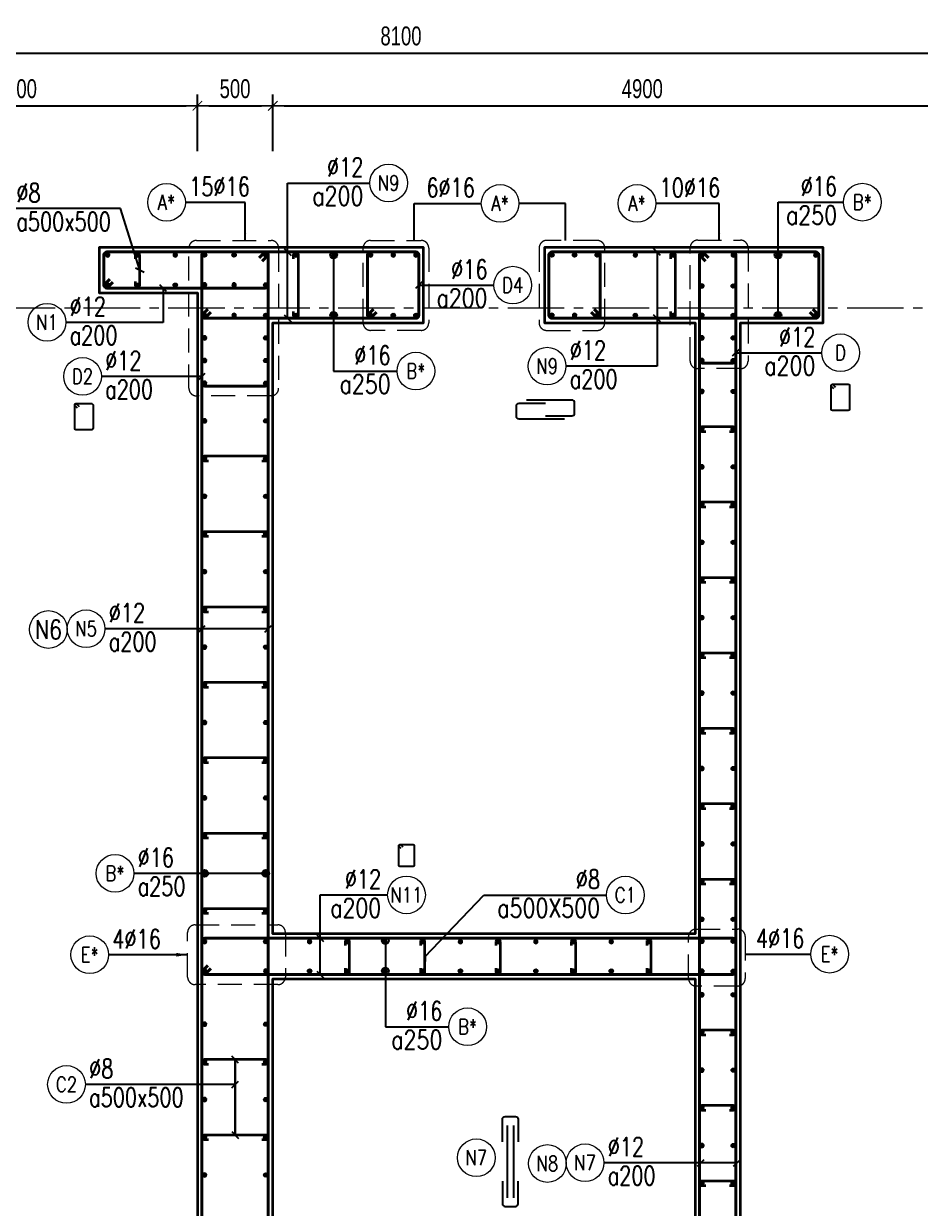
# Model space of a CAD drawing. Header units: millimetres. Extents: x 931337 to 1117500, y 19732 to 157199.
# Drawn here: x 1083611 to 1089556, y 143204 to 151058 of the extents above; entities that cross this region are included whole.
import ezdxf
from ezdxf.enums import TextEntityAlignment as Align

# ---------------------------------------------------------------- set-up
doc = ezdxf.new("R2010")
doc.units = ezdxf.units.MM
doc.header["$MEASUREMENT"] = 0
for name, pattern in [('HIDDEN', [9.525, 6.35, -3.175]), ('HIDDEN2', [4.7625, 3.175, -1.5875]), ('OF_Grid_1$0$CENTER2', [1.125, 0.75, -0.125, 0.125, -0.125])]:
    doc.linetypes.add(name, pattern=pattern)
doc.layers.get('0').update_dxf_attribs({"lineweight": 20})
doc.layers.get('Defpoints').update_dxf_attribs({"color": 151, "lineweight": 9})
for name, color, linetype in [('Hidden', 9, 'HIDDEN'), ('Leader', 6, 'Continuous'), ('Ligature', 1, 'Continuous')]:
    doc.layers.add(name, color=color, linetype=linetype)
for name, color, linetype, lineweight in [('KC-LEADER', 153, 'Continuous', 18), ('KC-THEP', 6, 'Continuous', 40), ('NDC_S_DIM', 1, 'Continuous', 15), ('NDC_S_HIDDEN', 8, 'HIDDEN2', 13), ('NDC_S_LEADER', 1, 'Continuous', 15), ('NDC_S_REBAR', 4, 'Continuous', 35), ('NDC_S_STIRRUP', 4, 'Continuous', 40), ('NDC_S_VN TEXT', 7, 'Continuous', 20), ('NDC_S_WALL', 6, 'Continuous', 35), ('OF_Grid_1$0$NDC_S_AXIS', 5, 'OF_Grid_1$0$CENTER2', 13)]:
    doc.layers.add(name, color=color, linetype=linetype, lineweight=lineweight)
doc.styles.add('NDC_DIM', font='', dxfattribs={"width": 0.75})
doc.styles.add('NDC_EN TXT', font='romans.shx', dxfattribs={"width": 0.8})
doc.styles.get('NDC_DIM').set_extended_font_data('Dotum')
doc.dimstyles.new('NDC_dim_25', dxfattribs={"dimscale": 25, "dimtxt": 2.5, "dimasz": 1.5, "dimexe": 1.5, "dimexo": 2.5, "dimgap": 1, "dimtad": 1, "dimdec": 0, "dimzin": 0, "dimdsep": 46, "dimtxsty": 'NDC_DIM', "dimblk": 'DIMMARK', "dimcen": 0.09, "dimdle": 1.2, "dimclrd": 1, "dimclre": 1, "dimclrt": 3, "dimadec": 0, "dimazin": 0, "dimtfac": 1, "dimtdec": 0, "dimtix": 1, "dimtofl": 0, "dimtmove": 0, "dimatfit": 3, "dimfxl": 6, "dimfxlon": 1, "dimtolj": 1, "dimtzin": 0, "dimarcsym": 0})
doc.dimstyles.new('NDC_dim_30', dxfattribs={"dimscale": 30, "dimtxt": 2.5, "dimasz": 1.5, "dimexe": 1.5, "dimexo": 2.5, "dimgap": 1, "dimtad": 1, "dimdec": 0, "dimzin": 0, "dimdsep": 46, "dimtxsty": 'NDC_DIM', "dimblk": 'DIMMARK', "dimcen": 0.09, "dimdle": 1.2, "dimclrd": 1, "dimclre": 1, "dimclrt": 3, "dimadec": 0, "dimazin": 0, "dimtfac": 1, "dimtdec": 0, "dimtix": 1, "dimtofl": 0, "dimtmove": 0, "dimatfit": 3, "dimfxl": 6, "dimfxlon": 1, "dimtolj": 1, "dimtzin": 0, "dimarcsym": 0})
doc.dimstyles.new('NDC_dim_50', dxfattribs={"dimscale": 50, "dimtxt": 2.5, "dimasz": 1.5, "dimexe": 1.5, "dimexo": 2.5, "dimgap": 1, "dimtad": 1, "dimdec": 0, "dimzin": 0, "dimdsep": 46, "dimtxsty": 'NDC_DIM', "dimblk": 'DIMMARK', "dimcen": 0.09, "dimdle": 1.2, "dimclrd": 1, "dimclre": 1, "dimclrt": 3, "dimadec": 0, "dimazin": 0, "dimtfac": 1, "dimtdec": 0, "dimtix": 1, "dimtofl": 0, "dimtmove": 0, "dimatfit": 3, "dimfxl": 6, "dimfxlon": 1, "dimtolj": 1, "dimtzin": 0, "dimarcsym": 0})

# ---------------------------------------------------------------- blocks, each defined once
blk = doc.blocks.new('THEP')
at = {"layer": 'KC-LEADER', "color": 6}
blk.add_circle((0, 0), 14, dxfattribs=at)
at = {"layer": 'KC-THEP'}
for p, q in [((-14, 0), (14, 0)), ((9.9, 9.9), (-9.9, -9.9)), ((-9.9, 9.9), (9.9, -9.9)), ((0, 14), (0, -14))]:
    blk.add_line(p, q, dxfattribs=at)
blk = doc.blocks.new('DIMMARK')
at = {"layer": 'NDC_S_DIM', "color": 1}
blk.add_line((-1.5, 0), (1, 0), dxfattribs=at)
at = {"layer": 'NDC_S_DIM', "color": 2, "const_width": 0.1}
blk.add_lwpolyline([(-0.42, -0.42), (0.42, 0.42)], dxfattribs=at)
blk = doc.blocks.new('*U13')
blk.add_circle((-2.5, 0), 2.5)
at = {"layer": 'NDC_S_VN TEXT', "color": 3, "style": 'NDC_EN TXT', "width": 0.75}
blk.add_attdef('DK1', (0.5, 0.85), '', height=2.5, dxfattribs=at)
at = {"layer": 'NDC_S_VN TEXT', "color": 7, "style": 'NDC_EN TXT', "width": 0.8}
blk.add_attdef('SH2', text='', height=2, dxfattribs=at).set_placement((-2.5, 0), align=Align.MIDDLE)
blk = doc.blocks.new('*D1042')
at = {"layer": 'Defpoints', "color": 0, "transparency": 16777216}
for p in [(1084762.7, 150513.6), (1082362.7, 149093.6), (1084762.7, 149093.6)]:
    blk.add_point(p, dxfattribs=at)
at = {"layer": 'NDC_S_DIM', "color": 1, "lineweight": -2, "transparency": 16777216}
for p, q in [((1082362.7, 150213.6), (1082362.7, 150588.6)), ((1084762.7, 150213.6), (1084762.7, 150588.6)), ((1082437.7, 150513.6), (1084687.7, 150513.6))]:
    blk.add_line(p, q, dxfattribs=at)
at = {"layer": 'NDC_S_DIM', "color": 1, "lineweight": -2, "transparency": 16777216, "xscale": 75, "yscale": 75, "zscale": 75, "rotation": 180}
blk.add_blockref('DIMMARK', (1082362.7, 150513.6), dxfattribs=at)
at = {"layer": 'NDC_S_DIM', "color": 1, "lineweight": -2, "transparency": 16777216, "xscale": 75, "yscale": 75, "zscale": 75}
blk.add_blockref('DIMMARK', (1084762.7, 150513.6), dxfattribs=at)
at = {"layer": 'NDC_S_DIM', "color": 3, "transparency": 16777216, "insert": (1083562.7, 150626.2), "char_height": 125, "attachment_point": 5, "style": 'NDC_DIM'}
blk.add_mtext('\\A1;2400', dxfattribs=at)
blk = doc.blocks.new('*D1043')
at = {"layer": 'Defpoints', "color": 0, "transparency": 16777216}
for p in [(1085262.7, 150513.6), (1084762.7, 149093.6), (1085262.7, 148893.6)]:
    blk.add_point(p, dxfattribs=at)
at = {"layer": 'NDC_S_DIM', "color": 1, "lineweight": -2, "transparency": 16777216}
for p, q in [((1084762.7, 150213.6), (1084762.7, 150588.6)), ((1085262.7, 150213.6), (1085262.7, 150588.6)), ((1084837.7, 150513.6), (1085187.7, 150513.6))]:
    blk.add_line(p, q, dxfattribs=at)
at = {"layer": 'NDC_S_DIM', "color": 1, "lineweight": -2, "transparency": 16777216, "xscale": 75, "yscale": 75, "zscale": 75, "rotation": 180}
blk.add_blockref('DIMMARK', (1084762.7, 150513.6), dxfattribs=at)
at = {"layer": 'NDC_S_DIM', "color": 1, "lineweight": -2, "transparency": 16777216, "xscale": 75, "yscale": 75, "zscale": 75}
blk.add_blockref('DIMMARK', (1085262.7, 150513.6), dxfattribs=at)
at = {"layer": 'NDC_S_DIM', "color": 3, "transparency": 16777216, "insert": (1085012.7, 150626.2), "char_height": 125, "attachment_point": 5, "style": 'NDC_DIM'}
blk.add_mtext('\\A1;500', dxfattribs=at)
blk = doc.blocks.new('*U12')
blk.add_circle((-2.5, 0), 2.5)
at = {"layer": 'NDC_S_VN TEXT', "color": 3, "style": 'NDC_EN TXT', "width": 0.75}
for tag, p in [('DK1', (0.5, 0.85)), ('KC1', (0.5, -2.97))]:
    blk.add_attdef(tag, p, '', height=2.5, dxfattribs=at)
at = {"layer": 'NDC_S_VN TEXT', "color": 7, "style": 'NDC_EN TXT', "width": 0.8}
blk.add_attdef('SH2', text='', height=2, dxfattribs=at).set_placement((-2.5, 0), align=Align.MIDDLE)
blk = doc.blocks.new('*U10')
blk.add_circle((2.5, 0), 2.5)
at = {"layer": 'NDC_S_VN TEXT', "color": 3, "style": 'NDC_EN TXT'}
for tag, width, p in [('DK2', 0.75, (-0.85, 0.85)), ('KC2', 0.8, (-0.85, -2.97))]:
    blk.add_attdef(tag, text='', height=2.5, dxfattribs=dict(at, width=width)).set_placement(p, align=Align.RIGHT)
at = {"layer": 'NDC_S_VN TEXT', "color": 7, "style": 'NDC_EN TXT', "width": 0.8}
blk.add_attdef('SH3', text='', height=2, dxfattribs=at).set_placement((2.5, 0), align=Align.MIDDLE)
blk = doc.blocks.new('*U11')
blk.add_circle((-2.5, 0), 2.5)
at = {"layer": 'NDC_S_VN TEXT', "color": 3, "style": 'NDC_EN TXT', "width": 0.75}
for tag, p in [('DK1', (0.5, 0.85)), ('KC1', (0.5, -2.97))]:
    blk.add_attdef(tag, p, '', height=2.5, dxfattribs=at)
at = {"layer": 'NDC_S_VN TEXT', "color": 7, "style": 'NDC_EN TXT', "width": 0.8}
blk.add_attdef('SH2', text='', height=2, dxfattribs=at).set_placement((-2.5, 0), align=Align.MIDDLE)
blk = doc.blocks.new('A$C7BC65A55')
at = {"layer": 'Ligature'}
for p, q in [((-15.2, 372, 0), (-15.2, 38.5, 0)), ((15.2, 372, 0), (15.2, 38.5, 0))]:
    blk.add_line(p, q, dxfattribs=at)
for points in [[(-36.2, 296.5), (-36.2, 400.9, -0.414214), (-24, 413.1), (24, 413.1, -0.414214), (36.2, 400.9), (36.2, 296.5)], [(-36.2, 116.5), (-36.2, 12.2, 0.414214), (-24, 0), (24, 0, 0.414214), (36.2, 12.2), (36.2, 116.5)]]:
    blk.add_lwpolyline(points, format="xyb", dxfattribs=at)
blk = doc.blocks.new('*U9')
blk.add_circle((2.5, 0), 2.5)
at = {"layer": 'NDC_S_VN TEXT', "color": 3, "style": 'NDC_EN TXT', "width": 0.75}
blk.add_attdef('DK2', text='', height=2.5, dxfattribs=at).set_placement((-0.85, 0.85), align=Align.RIGHT)
at = {"layer": 'NDC_S_VN TEXT', "color": 7, "style": 'NDC_EN TXT', "width": 0.8}
blk.add_attdef('SH3', text='', height=2, dxfattribs=at).set_placement((2.5, 0), align=Align.MIDDLE)
blk = doc.blocks.new('*U982')
at = {"layer": 'KC-THEP', "xscale": -1, "rotation": 170.331435563619}
blk.add_blockref('THEP', (0, 0), dxfattribs=at)
blk = doc.blocks.new('*U981')
at = {"layer": 'NDC_S_HIDDEN', "color": 0, "linetype": 'ByBlock', "lineweight": -2, "transparency": 16777216}
for p in [(0, 0), (250, 0), (500, 0), (750, 0), (1000, 0), (1250, 0), (1500, 0), (1750, 0), (2000, 0), (2250, 0)]:
    blk.add_blockref('*U982', p, dxfattribs=at)
blk = doc.blocks.new('*U984')
at = {"layer": 'KC-THEP', "xscale": -1, "rotation": 170.331435563619}
blk.add_blockref('THEP', (0, 0), dxfattribs=at)
blk = doc.blocks.new('*U983')
at = {"layer": 'NDC_S_HIDDEN', "color": 0, "linetype": 'ByBlock', "lineweight": -2, "transparency": 16777216}
for p in [(0, 0), (250, 0), (500, 0), (750, 0), (1000, 0), (1250, 0), (1500, 0), (1750, 0), (2000, 0), (2250, 0)]:
    blk.add_blockref('*U984', p, dxfattribs=at)
blk = doc.blocks.new('*U987')
at = {"layer": 'NDC_S_REBAR'}
blk.add_lwpolyline([(-15, -75), (-15, -100, 1), (15, -100), (15, 100, 1), (-15, 100), (-15, 75)], format="xyb", dxfattribs=at)
blk = doc.blocks.new('*U985')
at = {"layer": 'NDC_S_HIDDEN', "color": 0, "linetype": 'ByBlock', "lineweight": -2, "transparency": 16777216}
for p in [(0, 0), (500, 0), (1000, 0), (1500, 0), (2000, 0)]:
    blk.add_blockref('*U987', p, dxfattribs=at)
blk = doc.blocks.new('*D1009')
at = {"layer": 'Defpoints', "color": 0, "ltscale": 200, "transparency": 16777216}
for p in [(1090162.7, 150513.6), (1090162.7, 149747.2), (1085262.7, 148893.6)]:
    blk.add_point(p, dxfattribs=at)
at = {"layer": 'NDC_S_DIM', "color": 1, "lineweight": -2, "ltscale": 200, "transparency": 16777216}
for p, q in [((1085262.7, 150213.6), (1085262.7, 150588.6)), ((1090162.7, 150213.6), (1090162.7, 150588.6)), ((1085337.7, 150513.6), (1090087.7, 150513.6))]:
    blk.add_line(p, q, dxfattribs=at)
at = {"layer": 'NDC_S_DIM', "color": 1, "lineweight": -2, "ltscale": 200, "transparency": 16777216, "xscale": 75, "yscale": 75, "zscale": 75, "rotation": 180}
blk.add_blockref('DIMMARK', (1085262.7, 150513.6), dxfattribs=at)
at = {"layer": 'NDC_S_DIM', "color": 1, "lineweight": -2, "ltscale": 200, "transparency": 16777216, "xscale": 75, "yscale": 75, "zscale": 75}
blk.add_blockref('DIMMARK', (1090162.7, 150513.6), dxfattribs=at)
at = {"layer": 'NDC_S_DIM', "color": 3, "ltscale": 200, "transparency": 16777216, "insert": (1087712.7, 150626.2), "char_height": 125, "attachment_point": 5, "style": 'NDC_DIM'}
blk.add_mtext('\\A1;4900', dxfattribs=at)
blk = doc.blocks.new('*D1015')
at = {"layer": 'Defpoints', "color": 0, "ltscale": 200, "transparency": 16777216}
for p in [(1090162.7, 150863.4), (1082062.7, 149522), (1090162.7, 148953.1)]:
    blk.add_point(p, dxfattribs=at)
at = {"layer": 'NDC_S_DIM', "color": 1, "lineweight": -2, "ltscale": 200, "transparency": 16777216}
for p, q in [((1082062.7, 150563.4), (1082062.7, 150938.4)), ((1090162.7, 150563.4), (1090162.7, 150938.4)), ((1082137.7, 150863.4), (1090087.7, 150863.4))]:
    blk.add_line(p, q, dxfattribs=at)
at = {"layer": 'NDC_S_DIM', "color": 1, "lineweight": -2, "ltscale": 200, "transparency": 16777216, "xscale": 75, "yscale": 75, "zscale": 75, "rotation": 180}
blk.add_blockref('DIMMARK', (1082062.7, 150863.4), dxfattribs=at)
at = {"layer": 'NDC_S_DIM', "color": 1, "lineweight": -2, "ltscale": 200, "transparency": 16777216, "xscale": 75, "yscale": 75, "zscale": 75}
blk.add_blockref('DIMMARK', (1090162.7, 150863.4), dxfattribs=at)
at = {"layer": 'NDC_S_DIM', "color": 3, "ltscale": 200, "transparency": 16777216, "insert": (1086112.7, 150976), "char_height": 125, "attachment_point": 5, "style": 'NDC_DIM'}
blk.add_mtext('\\A1;8100', dxfattribs=at)
blk = doc.blocks.new('A$C72321851')
at = {"layer": 'Ligature'}
for points in [[(-60.9, -129.3), (-60.9, 170.9, -0.414214), (-43.3, 188.5), (25.8, 188.5, -0.414214), (43.4, 170.9), (43.4, -4.3)], [(-39.7, -4.3), (-39.7, -179.5, 0.414214), (-22.1, -197.1), (47, -197.1, 0.414214), (64.6, -179.5), (64.6, 120.7)]]:
    blk.add_lwpolyline(points, format="xyb", dxfattribs=at)

msp = doc.modelspace()

# ---------------------------------------------------------------- linework, layer by layer
for centre in [(1083775.321, 147041.38), (1086612.407, 143539.022), (1087083.376, 143500.862)]:
    msp.add_circle(centre, 125)
at = {"layer": 'Ligature'}
for points in [[(1088982.995, 148637.231), (1088967.029, 148653.197, -0.66817864), (1088972.802, 148667.135), (1089077.431, 148667.135, -0.41421356), (1089085.596, 148658.971), (1089085.596, 148501.863, -0.41421356), (1089077.431, 148493.698), (1088972.802, 148493.698, -0.41421356), (1088964.637, 148501.863), (1088964.637, 148658.971, -0.66817864), (1088978.575, 148664.744), (1088994.541, 148648.778)], [(1083968.27, 148508.905), (1083952.304, 148524.871, -0.66817864), (1083958.077, 148538.809), (1084062.706, 148538.809, -0.41421356), (1084070.871, 148530.644), (1084070.871, 148373.536, -0.41421356), (1084062.706, 148365.372), (1083958.077, 148365.372, -0.41421356), (1083949.912, 148373.536), (1083949.912, 148530.644, -0.66817864), (1083963.851, 148536.417), (1083979.816, 148520.451)], [(1086114.32, 145589.995), (1086101.015, 145603.3, -0.66817864), (1086105.826, 145614.915), (1086193.017, 145614.915, -0.41421356), (1086199.821, 145608.111), (1086199.821, 145477.188, -0.41421356), (1086193.017, 145470.384), (1086105.826, 145470.384, -0.41421356), (1086099.022, 145477.188), (1086099.022, 145608.111, -0.66817864), (1086110.637, 145612.922), (1086123.942, 145599.617)]]:
    msp.add_lwpolyline(points, format="xyb", dxfattribs=at)
at = {"layer": 'NDC_S_HIDDEN', "ltscale": 50}
for points in [[(1084756.664, 149620.7), (1085251.388, 149620.7, -0.41421356), (1085301.388, 149570.7), (1085301.388, 148640.606, -0.41421356), (1085251.388, 148590.606), (1084756.664, 148590.606, -0.41421356), (1084706.664, 148640.606), (1084706.664, 149570.7, -0.41421356)], [(1085911.482, 149620.7), (1086246.706, 149620.7, -0.41421356), (1086296.706, 149570.7), (1086296.706, 149074.542, -0.41421356), (1086246.706, 149024.542), (1085911.482, 149024.542, -0.41421356), (1085861.482, 149074.542), (1085861.482, 149570.7, -0.41421356)], [(1087413.822, 149620.7), (1087078.598, 149620.7, 0.41421356), (1087028.598, 149570.7), (1087028.598, 149074.542, 0.41421356), (1087078.598, 149024.542), (1087413.822, 149024.542, 0.41421356), (1087463.822, 149074.542), (1087463.822, 149570.7, 0.41421356)], [(1088079.965, 149622.688), (1088363.551, 149622.688, -0.41421356), (1088413.551, 149572.688), (1088413.551, 148820.93, -0.41421356), (1088363.551, 148770.93), (1088079.965, 148770.93, -0.41421356), (1088029.965, 148820.93), (1088029.965, 149572.688, -0.41421356)], [(1084748.069, 145082.933), (1085296.168, 145082.933, -0.41421356), (1085346.168, 145032.933), (1085346.168, 144736.813, -0.41421356), (1085296.168, 144686.813), (1084748.069, 144686.813, -0.41421356), (1084698.069, 144736.813), (1084698.069, 145032.933, -0.41421356)], [(1088069.377, 145054.966), (1088345.22, 145054.966, -0.41421356), (1088395.22, 145004.966), (1088395.22, 144727.417, -0.41421356), (1088345.22, 144677.417), (1088069.377, 144677.417, -0.41421356), (1088019.377, 144727.417), (1088019.377, 145004.966, -0.41421356)]]:
    msp.add_lwpolyline(points, format="xyb", close=True, dxfattribs=at)
at = {"layer": 'NDC_S_REBAR'}
for points in [[(1084351.164, 149349.542), (1084351.164, 149324.542, 1), (1084381.164, 149324.542), (1084381.164, 149524.542, 1), (1084351.164, 149524.542), (1084351.164, 149499.542)], [(1085401.164, 149499.542), (1085401.164, 149524.542, -1), (1085431.164, 149524.542), (1085431.164, 149124.542, -1), (1085401.164, 149124.542), (1085401.164, 149149.542)], [(1087901.164, 149499.542), (1087901.164, 149524.542, -1), (1087931.164, 149524.542), (1087931.164, 149124.542, -1), (1087901.164, 149124.542), (1087901.164, 149149.542)], [(1088290.364, 148354.624), (1088315.364, 148354.624, 1), (1088315.364, 148384.624), (1088108.34, 148384.624, 1), (1088108.34, 148354.624), (1088133.34, 148354.624)], [(1085191.164, 148159.542), (1085216.164, 148159.542, 1), (1085216.164, 148189.542), (1084810.695, 148189.542, 1), (1084810.695, 148159.542), (1084835.695, 148159.542)], [(1088290.364, 147854.624), (1088315.364, 147854.624, 1), (1088315.364, 147884.624), (1088108.34, 147884.624, 1), (1088108.34, 147854.624), (1088133.34, 147854.624)], [(1085191.164, 147659.542), (1085216.164, 147659.542, 1), (1085216.164, 147689.542), (1084810.695, 147689.542, 1), (1084810.695, 147659.542), (1084835.695, 147659.542)], [(1088290.364, 147354.624), (1088315.364, 147354.624, 1), (1088315.364, 147384.624), (1088108.34, 147384.624, 1), (1088108.34, 147354.624), (1088133.34, 147354.624)], [(1085191.164, 147159.542), (1085216.164, 147159.542, 1), (1085216.164, 147189.542), (1084810.695, 147189.542, 1), (1084810.695, 147159.542), (1084835.695, 147159.542)], [(1088290.364, 146854.624), (1088315.364, 146854.624, 1), (1088315.364, 146884.624), (1088108.34, 146884.624, 1), (1088108.34, 146854.624), (1088133.34, 146854.624)], [(1085191.164, 146659.542), (1085216.164, 146659.542, 1), (1085216.164, 146689.542), (1084810.695, 146689.542, 1), (1084810.695, 146659.542), (1084835.695, 146659.542)], [(1088290.364, 146354.624), (1088315.364, 146354.624, 1), (1088315.364, 146384.624), (1088108.34, 146384.624, 1), (1088108.34, 146354.624), (1088133.34, 146354.624)], [(1085191.164, 146159.542), (1085216.164, 146159.542, 1), (1085216.164, 146189.542), (1084810.695, 146189.542, 1), (1084810.695, 146159.542), (1084835.695, 146159.542)], [(1088290.364, 145854.624), (1088315.364, 145854.624, 1), (1088315.364, 145884.624), (1088108.34, 145884.624, 1), (1088108.34, 145854.624), (1088133.34, 145854.624)], [(1085191.164, 145659.542), (1085216.164, 145659.542, 1), (1085216.164, 145689.542), (1084810.695, 145689.542, 1), (1084810.695, 145659.542), (1084835.695, 145659.542)], [(1088290.364, 145354.624), (1088315.364, 145354.624, 1), (1088315.364, 145384.624), (1088108.34, 145384.624, 1), (1088108.34, 145354.624), (1088133.34, 145354.624)], [(1085191.164, 145159.542), (1085216.164, 145159.542, 1), (1085216.164, 145189.542), (1084810.695, 145189.542, 1), (1084810.695, 145159.542), (1084835.695, 145159.542)], [(1088290.364, 144354.624), (1088315.364, 144354.624, 1), (1088315.364, 144384.624), (1088108.34, 144384.624, 1), (1088108.34, 144354.624), (1088133.34, 144354.624)], [(1085191.164, 144159.542), (1085216.164, 144159.542, 1), (1085216.164, 144189.542), (1084810.695, 144189.542, 1), (1084810.695, 144159.542), (1084835.695, 144159.542)], [(1088290.364, 143854.624), (1088315.364, 143854.624, 1), (1088315.364, 143884.624), (1088108.34, 143884.624, 1), (1088108.34, 143854.624), (1088133.34, 143854.624)], [(1085191.164, 143659.542), (1085216.164, 143659.542, 1), (1085216.164, 143689.542), (1084810.695, 143689.542, 1), (1084810.695, 143659.542), (1084835.695, 143659.542)], [(1088290.364, 143354.624), (1088315.364, 143354.624, 1), (1088315.364, 143384.624), (1088108.34, 143384.624, 1), (1088108.34, 143354.624), (1088133.34, 143354.624)]]:
    msp.add_lwpolyline(points, format="xyb", dxfattribs=at)
at = {"layer": 'NDC_S_STIRRUP'}
for points in [[(1084202.652, 149344.542), (1084162.652, 149304.542, -0.41421356), (1084142.652, 149324.542), (1084142.652, 149524.542, -0.41421356), (1084162.652, 149544.542), (1085212.652, 149544.542, -0.41421356), (1085232.652, 149524.542), (1085232.652, 149324.542, -0.41435759), (1085212.652, 149304.542), (1084162.652, 149304.542, -0.41421356), (1084142.652, 149324.542), (1084182.652, 149364.542)], [(1085192.652, 149484.542), (1085232.652, 149524.542, 0.41421356), (1085212.652, 149544.542), (1084812.652, 149544.542, 0.41421356), (1084792.652, 149524.542), (1084792.652, 148674.725, 0.41421356), (1084812.652, 148654.725), (1085212.652, 148654.725, 0.41421356), (1085232.652, 148674.725), (1085232.652, 149524.542, 0.41421356), (1085212.652, 149544.542), (1085172.652, 149504.542)], [(1084802.652, 140005.893), (1084792.652, 139975.893), (1084792.652, 149524.542, -0.41421356), (1084812.652, 149544.542), (1085212.652, 149544.542, -0.41421356), (1085232.652, 149524.542), (1085232.652, 146275.217), (1085232.652, 146275.217)], [(1084832.652, 149164.542), (1084792.652, 149124.542, 0.41421356), (1084812.652, 149104.542), (1086211.482, 149104.542, 0.41421356), (1086231.482, 149124.542), (1086231.482, 149524.542, 0.41421356), (1086211.482, 149544.542), (1084812.652, 149544.542, 0.41421356), (1084792.652, 149524.542), (1084792.652, 149124.542, 0.41421356), (1084812.652, 149104.542), (1084852.652, 149144.542)], [(1085931.482, 149164.542), (1085891.482, 149124.542, 0.41421356), (1085911.482, 149104.542), (1086211.482, 149104.542, 0.41421356), (1086231.482, 149124.542), (1086231.482, 149524.542, 0.41421356), (1086211.482, 149544.542), (1085911.482, 149544.542, 0.41421356), (1085891.482, 149524.542), (1085891.482, 149124.542, 0.41421356), (1085911.482, 149104.542), (1085951.482, 149144.542)], [(1088822.652, 149144.542), (1088862.652, 149104.542, 0.41421356), (1088882.652, 149124.542), (1088882.652, 149524.542, 0.41421356), (1088862.652, 149544.542), (1087113.822, 149544.542, 0.41421356), (1087093.822, 149524.542), (1087093.822, 149124.542, 0.41421356), (1087113.822, 149104.542), (1088862.652, 149104.542, 0.41421356), (1088882.652, 149124.542), (1088842.652, 149164.542)], [(1087393.822, 149164.542), (1087433.822, 149124.542, -0.41421356), (1087413.822, 149104.542), (1087113.822, 149104.542, -0.41421356), (1087093.822, 149124.542), (1087093.822, 149524.542, -0.41421356), (1087113.822, 149544.542), (1087413.822, 149544.542, -0.41421356), (1087433.822, 149524.542), (1087433.822, 149124.542, -0.41421356), (1087413.822, 149104.542), (1087373.822, 149144.542)], [(1088131.852, 149484.542), (1088091.852, 149524.542, -0.41421356), (1088111.852, 149544.542), (1088311.852, 149544.542, -0.41421356), (1088331.852, 149524.542), (1088331.852, 148827.102, -0.41421356), (1088311.852, 148807.102), (1088111.852, 148807.102, -0.41421356), (1088091.852, 148827.102), (1088091.852, 149524.542, -0.41421356), (1088111.852, 149544.542), (1088151.852, 149504.542)], [(1088131.852, 139114.542), (1088091.852, 139074.542, 0.41421356), (1088111.852, 139054.542), (1088311.852, 139054.542, 0.41421356), (1088331.852, 139074.542), (1088331.852, 149524.542, 0.41421356), (1088311.852, 149544.542), (1088111.852, 149544.542, 0.41421356), (1088091.852, 149524.542), (1088091.852, 139074.542, 0.41421356), (1088111.852, 139054.542), (1088151.852, 139094.542)], [(1085232.652, 146774.542), (1085232.652, 146774.542), (1085232.652, 137224.542, -0.41421356), (1085212.652, 137204.542), (1084812.652, 137204.542, -0.41421356), (1084792.652, 137224.542), (1084792.652, 140475.217), (1084802.652, 140445.217)], [(1084852.652, 144794.542), (1084812.652, 144754.542, -0.41421356), (1084792.652, 144774.542), (1084792.652, 144974.542, -0.41421356), (1084812.652, 144994.542), (1088311.852, 144994.542, -0.41421356), (1088331.852, 144974.542), (1088331.852, 144774.542, -0.41435759), (1088311.852, 144754.542), (1084812.652, 144754.542, -0.41421356), (1084792.652, 144774.542), (1084832.652, 144814.542)], [(1084852.652, 144794.542), (1084812.652, 144754.542, -0.41421356), (1084792.652, 144774.542), (1084792.652, 144974.542, -0.41421356), (1084812.652, 144994.542), (1088311.852, 144994.542, -0.41421356), (1088331.852, 144974.542), (1088331.852, 144774.542, -0.41435759), (1088311.852, 144754.542), (1084812.652, 144754.542, -0.41421356), (1084792.652, 144774.542), (1084832.652, 144814.542)]]:
    msp.add_lwpolyline(points, format="xyb", dxfattribs=at)
at = {"layer": 'NDC_S_WALL'}
for points in [[(1088362.652, 139074.542), (1088362.652, 149074.542), (1088912.652, 149074.542), (1088912.652, 149574.542), (1087063.822, 149574.542), (1087063.822, 149074.542), (1088062.652, 149074.542), (1088062.652, 145024.542), (1085262.652, 145024.542), (1085262.652, 149074.542), (1086261.482, 149074.542), (1086261.482, 149574.542), (1084112.652, 149574.542), (1084112.652, 149274.542), (1084762.652, 149274.542), (1084762.652, 137474.542)], [(1085262.652, 137674.542), (1085262.652, 144724.542), (1088062.652, 144724.542), (1088062.652, 139074.542)]]:
    msp.add_lwpolyline(points, dxfattribs=at)
at = {"layer": 'OF_Grid_1$0$NDC_S_AXIS', "ltscale": 500}
msp.add_line((1080070.169, 149174.542), (1098690.757, 149174.542), dxfattribs=at)

# ---------------------------------------------------------------- block references
at = {"layer": 'Hidden', "xscale": 1.44, "yscale": 1.44, "zscale": 1.44}
msp.add_blockref('A$C7BC65A55', (1086837.487, 143216.741, 0.03), dxfattribs=at)
at = {"layer": 'KC-THEP', "xscale": -1}
for p, rotation in [((1084168.247, 149524.542), 170.331435563619), ((1084366.164, 149524.542), 170.331435563619), ((1084616.164, 149524.542), 170.331435563619), ((1085216.164, 149524.542), 170.331435563619), ((1085416.164, 149524.542), 170.331435563619), ((1085666.164, 149524.542), 170.331435563619), ((1085911.482, 149524.542), 170.331435563619), ((1086061.482, 149524.542), 170.331435563619), ((1086211.482, 149524.542), 170.331435563619), ((1087666.164, 149524.542), 170.331435563619), ((1087916.164, 149524.542), 170.331435563619), ((1088315.364, 149524.542), 170.331435563619), ((1088612.652, 149524.542), 170.331435563619), ((1088862.652, 149524.542), 170.331435563619), ((1084810.695, 149326.246), 350.3314355636191), ((1085006.302, 149326.246), 350.3314355636191), ((1088108.34, 149319.162), 350.3314355636191), ((1084810.695, 149124.542), 350.3314355636191), ((1085006.302, 149124.542), 350.3314355636191), ((1087113.822, 149124.542), 350.3314355636191), ((1087263.822, 149124.542), 350.3314355636191), ((1087413.822, 149124.542), 350.3314355636191), ((1088108.34, 149124.542), 350.3314355636191), ((1084810.695, 148974.542), 350.3314355636191), ((1088108.34, 148974.542), 350.3314355636191), ((1084810.695, 148824.542), 350.3314355636191), ((1088108.34, 148824.542), 350.3314355636191), ((1084810.695, 148674.542), 350.3314355636192), ((1088108.34, 148619.624), 350.3314355636191), ((1084810.695, 148424.542), 350.3314355636192), ((1088108.34, 148369.624), 350.3314355636191), ((1084810.695, 148174.542), 350.3314355636192), ((1088108.34, 148119.624), 350.3314355636191), ((1084810.695, 147924.542), 350.3314355636192), ((1088108.34, 147869.624), 350.3314355636191), ((1084810.695, 147674.542), 350.3314355636192), ((1088108.34, 147619.624), 350.3314355636191), ((1084810.695, 147424.542), 350.3314355636192), ((1088108.34, 147369.624), 350.3314355636191), ((1084810.695, 147174.542), 350.3314355636192), ((1088108.34, 147119.624), 350.3314355636191), ((1084810.695, 146924.542), 350.3314355636192), ((1088108.34, 146869.624), 350.3314355636191), ((1084810.695, 146674.542), 350.3314355636192), ((1088108.34, 146619.624), 350.3314355636191), ((1084810.695, 146424.542), 350.3314355636192), ((1088108.34, 146369.624), 350.3314355636191), ((1084810.695, 146174.542), 350.3314355636192), ((1088108.34, 146119.624), 350.3314355636191), ((1084810.695, 145924.542), 350.3314355636192), ((1088108.34, 145869.624), 350.3314355636191), ((1084810.695, 145674.542), 350.3314355636192), ((1088108.34, 145619.624), 350.3314355636191), ((1084810.695, 145424.542), 350.3314355636192), ((1088108.34, 145369.624), 350.3314355636191), ((1084810.695, 145174.542), 350.3314355636192), ((1088108.34, 145119.624), 350.3314355636191), ((1088108.34, 144974.116), 350.3314355636191), ((1084810.695, 144971.764), 350.3314355636192), ((1085216.164, 144777.32), 170.331435563619), ((1088108.34, 144775.526), 350.3314355636191), ((1088108.34, 144619.624), 350.3314355636191), ((1084810.695, 144424.542), 350.3314355636192), ((1088108.34, 144369.624), 350.3314355636191), ((1084810.695, 144174.542), 350.3314355636192), ((1088108.34, 144119.624), 350.3314355636191), ((1084810.695, 143924.542), 350.3314355636192), ((1088108.34, 143869.624), 350.3314355636191), ((1084810.695, 143674.542), 350.3314355636192), ((1088108.34, 143619.624), 350.3314355636191), ((1084810.695, 143424.542), 350.3314355636192), ((1088108.34, 143369.624), 350.3314355636191)]:
    msp.add_blockref('THEP', p, dxfattribs=dict(at, rotation=rotation))
at = {"layer": 'KC-THEP'}
for p, rotation in [((1084810.695, 149524.542), 189.6685644363809), ((1085006.302, 149524.542), 189.6685644363809), ((1087113.822, 149524.542), 189.6685644363809), ((1087263.822, 149524.542), 189.6685644363809), ((1087413.822, 149524.542), 189.6685644363809), ((1088108.34, 149524.542), 189.6685644363809), ((1084168.247, 149324.542), 9.668564436380926), ((1084366.164, 149324.542), 9.668564436380926), ((1084616.164, 149324.542), 9.668564436380926), ((1085216.164, 149326.246), 9.668564436380946), ((1088315.364, 149319.162), 9.66856443638095), ((1085216.164, 149124.542), 9.668564436380946), ((1085416.164, 149124.542), 9.668564436380946), ((1085666.164, 149124.542), 9.668564436380946), ((1085911.482, 149124.542), 9.668564436380946), ((1086061.482, 149124.542), 9.668564436380946), ((1086211.482, 149124.542), 9.668564436380946), ((1087666.164, 149124.542), 9.668564436380946), ((1087916.164, 149124.542), 9.668564436380946), ((1088315.364, 149124.542), 9.66856443638095), ((1088612.652, 149124.542), 9.668564436380946), ((1088862.652, 149124.542), 9.668564436380946), ((1085216.164, 148974.542), 9.668564436380946), ((1088315.364, 148974.542), 9.66856443638095), ((1085216.164, 148824.542), 9.668564436380946), ((1088315.364, 148824.542), 9.66856443638095), ((1085216.164, 148674.542), 9.668564436380926), ((1088315.364, 148619.624), 9.668564436380926), ((1085216.164, 148424.542), 9.668564436380926), ((1088315.364, 148369.624), 9.668564436380926), ((1085216.164, 148174.542), 9.668564436380926), ((1088315.364, 148119.624), 9.668564436380926), ((1085216.164, 147924.542), 9.668564436380926), ((1088315.364, 147869.624), 9.668564436380926), ((1085216.164, 147674.542), 9.668564436380926), ((1088315.364, 147619.624), 9.668564436380926), ((1085216.164, 147424.542), 9.668564436380926), ((1088315.364, 147369.624), 9.668564436380926), ((1085216.164, 147174.542), 9.668564436380926), ((1088315.364, 147119.624), 9.668564436380926), ((1085216.164, 146924.542), 9.668564436380926), ((1088315.364, 146869.624), 9.668564436380926), ((1085216.164, 146674.542), 9.668564436380926), ((1088315.364, 146619.624), 9.668564436380926), ((1085216.164, 146424.542), 9.668564436380926), ((1088315.364, 146369.624), 9.668564436380926), ((1085216.164, 146174.542), 9.668564436380926), ((1088315.364, 146119.624), 9.668564436380926), ((1085216.164, 145924.542), 9.668564436380926), ((1088315.364, 145869.624), 9.668564436380926), ((1085216.164, 145674.542), 9.668564436380926), ((1088315.364, 145619.624), 9.668564436380926), ((1085216.164, 145424.542), 9.668564436380926), ((1088315.364, 145369.624), 9.668564436380926), ((1085216.164, 145174.542), 9.668564436380926), ((1088315.364, 145119.624), 9.668564436380926), ((1088315.364, 144974.116), 9.668564436380926), ((1085216.164, 144971.764), 9.668564436380926), ((1084810.695, 144777.32), 189.6685644363807), ((1088315.364, 144775.526), 9.668564436380926), ((1088315.364, 144619.624), 9.668564436380926), ((1085216.164, 144424.542), 9.668564436380926), ((1088315.364, 144369.624), 9.668564436380926), ((1085216.164, 144174.542), 9.668564436380926), ((1088315.364, 144119.624), 9.668564436380926), ((1085216.164, 143924.542), 9.668564436380926), ((1088315.364, 143869.624), 9.668564436380926), ((1085216.164, 143674.542), 9.668564436380926), ((1088315.364, 143619.624), 9.668564436380926), ((1085216.164, 143424.542), 9.668564436380926), ((1088315.364, 143369.624), 9.668564436380926)]:
    msp.add_blockref('THEP', p, dxfattribs=dict(at, rotation=rotation))
at = {"layer": 'Leader', "rotation": 89.99999999999997}
msp.add_blockref('A$C72321851', (1087066.561, 148497.717), dxfattribs=at)
at = {"layer": 'NDC_S_HIDDEN'}
for name, p in [('*U981', (1085506.733, 144971.764)), ('*U985', (1085756.733, 144871.764))]:
    msp.add_blockref(name, p, dxfattribs=at)
at = {"layer": 'NDC_S_HIDDEN', "xscale": -1, "rotation": 180}
msp.add_blockref('*U983', (1085506.733, 144777.32), dxfattribs=at)
at = {"layer": 'NDC_S_VN TEXT', "xscale": 50, "yscale": 50, "zscale": 50}
for name, p, values in [('*U10', (1085905.891, 150001.917), {'SH3': 'N9', 'DK2': '%%C12', 'KC2': 'a200'}), ('*U13', (1084683.62, 149873.423), {'SH2': 'A*', 'DK1': '15%%C16'}), ('*U9', (1086645.15, 149866.563), {'SH3': 'A*', 'DK2': '6%%C16'}), ('*U13', (1087802.697, 149866.563), {'SH2': 'A*', 'DK1': '10%%C16'}), ('*U10', (1089046.544, 149874.785), {'SH3': 'B*', 'DK2': '%%C16', 'KC2': 'a250'}), ('*U12', (1083537.703, 149832.035), {'SH2': 'C1', 'DK1': '%%c8', 'KC1': 'a500x500'}), ('*U10', (1086729.071, 149324.542), {'SH3': 'D4', 'DK2': '%%C16', 'KC2': 'a200'}), ('*U11', (1083891.014, 149077.992), {'SH2': 'N1', 'DK1': '%%C12', 'KC1': 'a200'}), ('*U10', (1088902.526, 148876.25), {'SH3': 'D', 'DK2': '%%C12', 'KC2': 'a200'}), ('*U10', (1086086.775, 148754.83), {'SH3': 'B*', 'DK2': '%%C16', 'KC2': 'a250'}), ('*U11', (1087206.684, 148787.483), {'SH2': 'N9', 'DK1': '%%C12', 'KC1': 'a200'}), ('*U11', (1084126.715, 148719.262), {'SH2': 'D2', 'DK1': '%%C12', 'KC1': 'a200'}), ('*U11', (1084150.264, 147046.548), {'SH2': 'N5', 'DK1': '%%C12', 'KC1': 'a200'}), ('*U11', (1084341.748, 145424.542), {'SH2': 'B*', 'DK1': '%%C16', 'KC1': 'a250'}), ('*U10', (1086024.264, 145281.39), {'SH3': 'N11', 'DK2': '%%C12', 'KC2': 'a200'}), ('*U10', (1087475.233, 145280.754), {'SH3': 'C1', 'DK2': '%%c8', 'KC2': 'a500X500'}), ('*U13', (1084174.156, 144884.873), {'SH2': 'E*', 'DK1': '4%%C16'}), ('*U9', (1088829.798, 144888.692), {'SH3': 'E*', 'DK2': '4%%C16'}), ('*U10', (1086429.584, 144407.608), {'SH3': 'B*', 'DK2': '%%C16', 'KC2': 'a250'}), ('*U12', (1084020.116, 144025.18), {'SH2': 'C2', 'DK1': '%%c8', 'KC1': 'a500x500'}), ('*U11', (1087458.319, 143506.03), {'SH2': 'N7', 'DK1': '%%C12', 'KC1': 'a200'})]:
    msp.add_blockref(name, p, dxfattribs=at).add_auto_attribs(values)

# ---------------------------------------------------------------- texts
at = {"layer": 'NDC_S_VN TEXT', "color": 7, "style": 'NDC_EN TXT', "width": 0.8}
for tag, height, p in [('N6', 125, (1083775.321, 147041.38)), ('N7', 100, (1086612.407, 143539.022)), ('N8', 100, (1087083.376, 143500.862))]:
    msp.add_attdef(tag, text='3', height=height, dxfattribs=at).set_placement(p, align=Align.MIDDLE)

# ---------------------------------------------------------------- dimensions: what is measured, and where the dimension line sits
at = {"layer": 'NDC_S_DIM', "ltscale": 200}
dim = msp.add_linear_dim(base=(1090162.652, 150863.385), p1=(1082062.652, 149522.038), p2=(1090162.652, 148953.124), dimstyle='NDC_dim_50', dxfattribs=at)
dim.commit()
dim.dimension.update_dxf_attribs({"geometry": '*D1015', "text_midpoint": (1086112.652, 150975.97)})
at = {"layer": 'NDC_S_DIM'}
for base, p1, p2, picture, middle in [((1084762.652, 150513.645), (1082362.652, 149093.616), (1084762.652, 149093.616), '*D1042', (1083562.652, 150626.23)), ((1085262.652, 150513.645), (1084762.652, 149093.616), (1085262.652, 148893.616), '*D1043', (1085012.652, 150626.23))]:
    dim = msp.add_linear_dim(base=base, p1=p1, p2=p2, dimstyle='NDC_dim_50', override={"dimtmove": 1}, dxfattribs=at)
    dim.commit()
    dim.dimension.update_dxf_attribs({"geometry": picture, "text_midpoint": middle})
at = {"layer": 'NDC_S_DIM', "ltscale": 200}
dim = msp.add_linear_dim(base=(1090162.652, 150513.645), p1=(1085262.652, 148893.616), p2=(1090162.652, 149747.162), dimstyle='NDC_dim_50', override={"dimtmove": 1}, dxfattribs=at)
dim.commit()
dim.dimension.update_dxf_attribs({"geometry": '*D1009', "text_midpoint": (1087712.652, 150626.23)})

# ---------------------------------------------------------------- leaders
at = {"layer": 'NDC_S_LEADER'}
for points, dimstyle, override in [([(1085361.152, 149104.542), (1085361.152, 150001.736), (1085905.891, 150001.736)], 'NDC_dim_30', {"dimtad": 0, "dimldrblk": 'Oblique'}), ([(1085361.152, 149544.542), (1085361.152, 150001.736), (1085905.891, 150001.736)], 'NDC_dim_30', {"dimtad": 0, "dimldrblk": 'Oblique'}), ([(1085079.315, 149620.7), (1085079.315, 149873.423), (1084683.62, 149873.423)], 'NDC_dim_30', {"dimtad": 0}), ([(1086199.4, 149622.688), (1086199.4, 149866.382), (1086645.15, 149866.382)], 'NDC_dim_30', {"dimtad": 0}), ([(1087202.59, 149620.7), (1087202.59, 149866.563), (1086895.15, 149866.563)], 'NDC_dim_30', {"dimtad": 0}), ([(1088221.758, 149622.688), (1088221.758, 149866.382), (1087802.697, 149866.54)], 'NDC_dim_30', {"dimtad": 0}), ([(1088612.652, 149124.542), (1088612.652, 149874.603), (1089046.544, 149874.603)], 'NDC_dim_30', {"dimtad": 0, "dimldrblk": 'Origin'}), ([(1088612.652, 149524.542), (1088612.652, 149874.603), (1089046.544, 149874.603)], 'NDC_dim_30', {"dimtad": 0, "dimldrblk": 'Origin'}), ([(1084381.164, 149424.542), (1084253.021, 149832.034), (1083537.703, 149832.034)], 'NDC_dim_30', {"dimtad": 0, "dimldrblk": 'Oblique'}), ([(1085666.164, 149524.542), (1085666.164, 148754.649), (1086086.775, 148754.649)], 'NDC_dim_30', {"dimgap": 1, "dimtad": 0, "dimldrblk": 'Origin'}), ([(1087810.134, 149544.542), (1087810.134, 148787.302), (1087206.684, 148787.302)], 'NDC_dim_30', {"dimtad": 0, "dimldrblk": 'Oblique'}), ([(1084536.527, 149304.542), (1084536.527, 149077.811), (1083891.014, 149077.811)], 'NDC_dim_30', {"dimtad": 0, "dimldrblk": 'Oblique'}), ([(1086231.482, 149324.542), (1086729.071, 149324.542)], 'NDC_dim_30', {"dimtad": 0, "dimldrblk": 'Oblique'}), ([(1085666.164, 149124.542), (1085666.164, 148754.649), (1086086.775, 148754.649)], 'NDC_dim_30', {"dimgap": 1, "dimtad": 0, "dimldrblk": 'Origin'}), ([(1087810.134, 149104.787), (1087810.134, 148787.302), (1087206.684, 148787.302)], 'NDC_dim_30', {"dimtad": 0, "dimldrblk": 'Oblique'}), ([(1088331.852, 148876.25), (1088902.526, 148876.25)], 'NDC_dim_30', {"dimgap": 1, "dimtad": 0, "dimldrblk": 'Oblique'}), ([(1084792.652, 148719.262), (1084124.64, 148719.262)], 'NDC_dim_30', {"dimtad": 0, "dimldrblk": 'Oblique'}), ([(1085232.652, 147046.367), (1084150.264, 147046.367)], 'NDC_dim_30', {"dimtad": 0, "dimldrblk": 'Oblique'}), ([(1084792.652, 147046.367), (1084150.264, 147046.367)], 'NDC_dim_30', {"dimtad": 0, "dimldrblk": 'Oblique'}), ([(1085216.164, 145424.542), (1084341.748, 145424.542)], 'NDC_dim_30', {"dimtad": 0, "dimldrblk": 'Origin'}), ([(1084810.695, 145424.542), (1084341.748, 145424.542)], 'NDC_dim_30', {"dimtad": 0, "dimldrblk": 'Origin'}), ([(1085576.829, 144754.542), (1085576.829, 145281.209), (1086024.264, 145281.209)], 'NDC_dim_30', {"dimgap": 1, "dimtad": 0, "dimldrblk": 'Oblique'}), ([(1085576.829, 144994.542), (1085576.829, 145281.209), (1086024.264, 145281.209)], 'NDC_dim_30', {"dimtad": 0, "dimldrblk": 'Oblique'}), ([(1086271.733, 144871.764), (1086662.336, 145280.753), (1087475.233, 145280.753)], 'NDC_dim_30', {"dimtad": 0, "dimldrblk": 'Oblique'}), ([(1086008.972, 144977.32), (1086008.972, 144407.427), (1086429.584, 144407.427)], 'NDC_dim_30', {"dimgap": 1, "dimtad": 0, "dimldrblk": 'Origin'}), ([(1084698.069, 144884.873), (1084174.156, 144884.873)], 'NDC_dim_50', {"dimgap": 1, "dimtad": 0}), ([(1088395.22, 144888.692), (1088829.798, 144888.692)], 'NDC_dim_25', {"dimgap": 1, "dimtad": 0}), ([(1086008.972, 144777.32), (1086008.972, 144407.427), (1086429.584, 144407.427)], 'NDC_dim_30', {"dimgap": 1, "dimtad": 0, "dimldrblk": 'Origin'}), ([(1085013.429, 144189.542), (1085013.429, 143689.542)], 'NDC_dim_30', {"dimtad": 0, "dimldrblk": 'Oblique'}), ([(1085013.429, 143689.542), (1085013.429, 144189.542)], 'NDC_dim_30', {"dimtad": 0, "dimldrblk": 'Oblique'}), ([(1085013.429, 144025.18), (1084020.116, 144025.18)], 'NDC_dim_30', {"dimtad": 0, "dimldrblk": 'Oblique'}), ([(1088340.706, 143505.849), (1087458.318, 143505.849)], 'NDC_dim_30', {"dimtad": 0, "dimldrblk": 'Oblique'}), ([(1088100.706, 143505.849), (1087458.318, 143505.849)], 'NDC_dim_30', {"dimtad": 0, "dimldrblk": 'Oblique'})]:
    msp.add_leader(points, dimstyle=dimstyle, override=override, dxfattribs=at)

doc.saveas('drawing.dxf')
